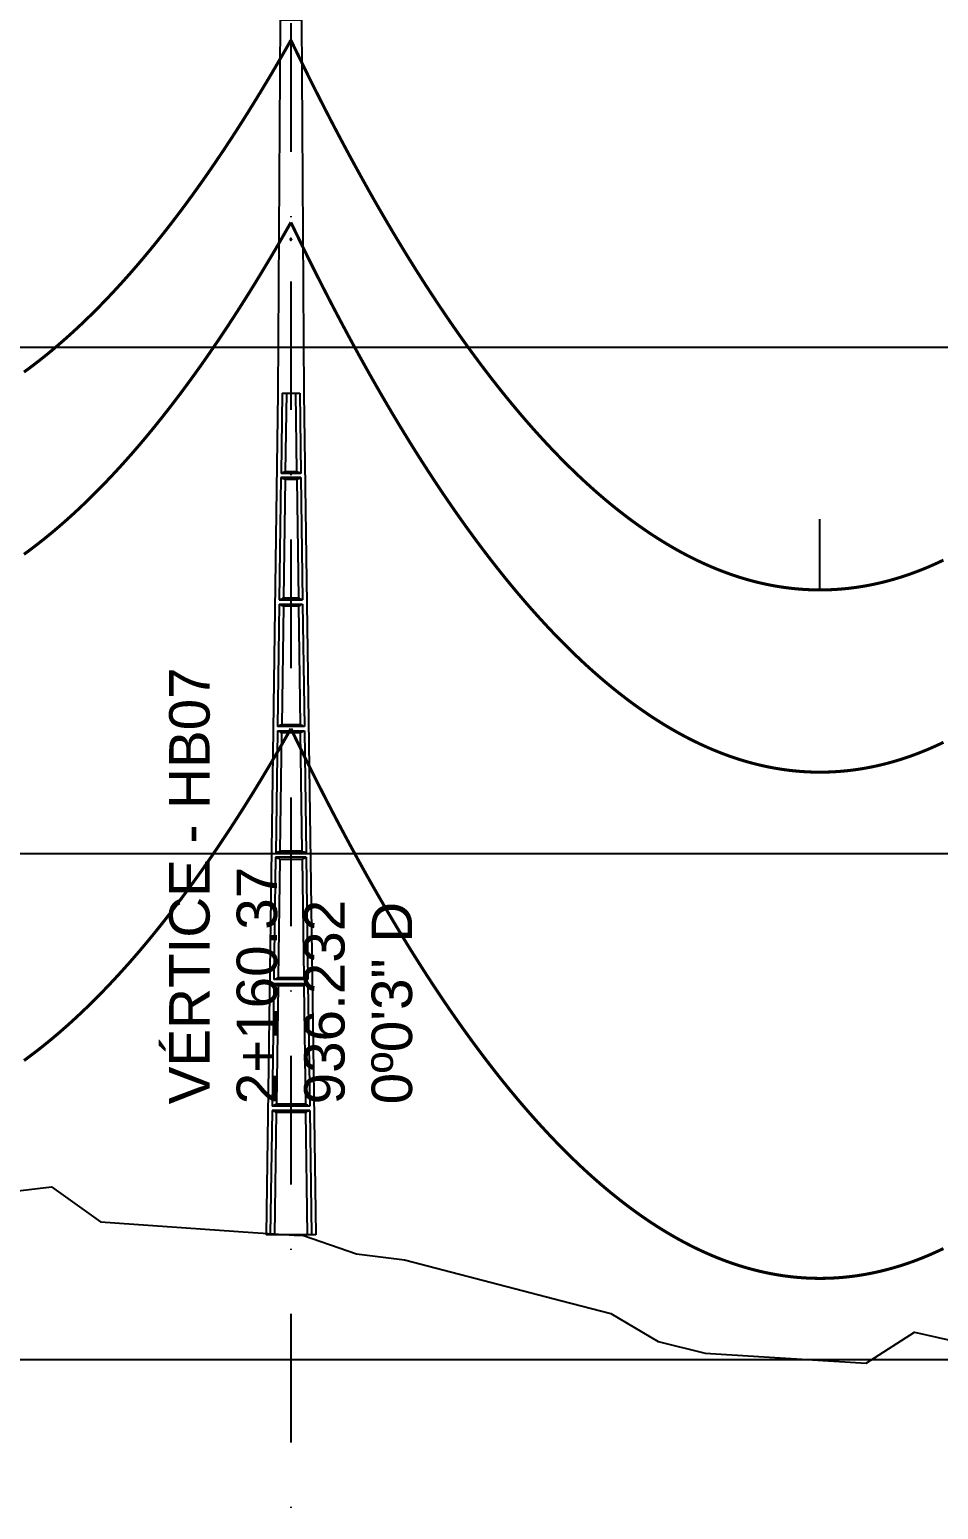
# Model space of a CAD drawing. Header units: metres. Extents: x -121 to 9872, y 3505 to 10721.
# Drawn here: x 2153.4 to 2243.2, y 6812.2 to 6958.3 of the extents above; entities that cross this region are included whole.
import ezdxf

# ---------------------------------------------------------------- set-up
doc = ezdxf.new("R2010")
doc.units = ezdxf.units.M
doc.header["$PDMODE"] = 2
doc.linetypes.add('DASHDOT', pattern=[25.4, 12.7, -6.35, 0, -6.35])
doc.linetypes.add('DASHED', pattern=[0.75, 0.5, -0.25])
for name, color, linetype in [('C-ROAD-PROF', 2, 'DASHED'), ('CON-EOL- CA ORCHID', 240, 'Continuous'), ('CON-EOL- FO', 101, 'Continuous'), ('CON-EOL- PROJEÇÃO', 22, 'Continuous'), ('cotas', 7, 'Continuous'), ('GRID', 253, 'Continuous'), ('Perfil - Texto Geral', 7, 'Continuous'), ('POSTE DT', 7, 'Continuous')]:
    doc.layers.add(name, color=color, linetype=linetype)
doc.styles.add('Arial', font='arial.ttf')
doc.styles.get("Standard").update_dxf_attribs({"font": 'arial.ttf'})
doc.dimstyles.new('ISO-25', dxfattribs={"dimtxt": 2.5, "dimasz": 2.5, "dimexe": 1.25, "dimexo": 0.625, "dimtad": 1, "dimzin": 1, "dimtxsty": 'Standard', "dimcen": 2.5, "dimaunit": 1, "dimadec": 3, "dimazin": 3, "dimtfac": 1, "dimtmove": 0, "dimatfit": 3, "dimfxlon": 1, "dimarcsym": 0})

# ---------------------------------------------------------------- blocks, each defined once
blk = doc.blocks.new('*U1')
at = {"layer": 'POSTE DT', "extrusion": (0, 1, 0)}
for p, q in [((-3.31, 378.23), (-4.05, 262)), ((-3.31, 378.23), (3.31, 378.23)), ((3.31, 378.23), (4.06, 262)), ((-4.05, 262), (-7.72, 0)), ((-4.05, 262), (-4.05, 262)), ((-2.73, 262), (-3.08, 237.05)), ((-2.73, 262), (2.75, 262)), ((-1.42, 262), (-1.77, 237.57)), ((1.43, 262), (1.77, 237.57)), ((2.75, 262), (3.1, 237.05)), ((4.06, 262), (7.72, 0)), ((-3.1, 235.74), (-3.63, 197.65)), ((3.11, 235.73), (-3.1, 235.74)), ((3.1, 237.05), (-3.08, 237.05)), ((-1.8, 235.21), (-2.32, 198.19)), ((1.8, 235.21), (2.32, 198.19)), ((3.11, 235.73), (3.65, 197.65)), ((-3.65, 196.34), (-4.19, 158.25)), ((-2.35, 195.8), (-2.87, 158.8)), ((2.35, 195.8), (2.87, 158.8)), ((3.66, 196.34), (4.2, 158.25)), ((-4.21, 156.94), (-4.74, 118.85)), ((4.21, 156.94), (4.75, 118.85)), ((-2.9, 156.39), (-3.42, 119.41)), ((2.91, 156.39), (3.42, 119.41)), ((-4.76, 117.54), (-5.29, 79.45)), ((4.77, 117.54), (-4.76, 117.54)), ((4.75, 118.85), (-4.74, 118.85)), ((-3.46, 116.98), (-3.97, 80.02)), ((3.46, 116.98), (3.98, 80.02)), ((4.77, 117.54), (5.3, 79.45)), ((5.3, 79.45), (-5.29, 79.45)), ((-5.31, 78.14), (-5.85, 40.06)), ((5.32, 78.14), (-5.31, 78.14)), ((-4.01, 77.57), (-4.53, 40.63)), ((4.01, 77.57), (4.53, 40.63)), ((5.32, 78.14), (5.85, 40.06)), ((-5.86, 38.74), (-6.41, 0)), ((5.87, 38.74), (-5.86, 38.74)), ((5.85, 40.06), (-5.85, 40.06)), ((-4.56, 38.17), (-5.1, 0)), ((4.56, 38.17), (5.1, 0)), ((5.87, 38.74), (6.41, 0)), ((-6.41, 0), (-7.72, 0)), ((-5.1, 0), (-6.41, 0)), ((5.1, 0), (-5.1, 0)), ((6.41, 0), (5.1, 0)), ((7.72, 0), (6.41, 0))]:
    blk.add_line(p, q, dxfattribs=at)
at = {"layer": 'POSTE DT', "ltscale": 3}
for points in [[(-3.65, 196.34), (3.66, 196.34)], [(-3.63, 197.65), (3.65, 197.65)], [(-4.21, 156.94), (4.21, 156.94)], [(4.2, 158.25), (-4.19, 158.25)]]:
    blk.add_lwpolyline(points, dxfattribs=at)
at = {"layer": 'POSTE DT'}
for points, knots in [([(0.25, 309.94), (0.25, 309.93), (0.25, 309.93), (0.25, 309.92), (0.25, 309.91), (0.25, 309.9), (0.25, 309.89), (0.24, 309.85), (0.22, 309.82), (0.19, 309.77), (0.16, 309.74), (0.11, 309.71), (0.08, 309.7), (0.01, 309.68), (-0.02, 309.68), (-0.08, 309.7), (-0.11, 309.71), (-0.16, 309.74), (-0.18, 309.76), (-0.21, 309.8), (-0.22, 309.82), (-0.24, 309.85), (-0.24, 309.87), (-0.25, 309.89), (-0.25, 309.9), (-0.25, 309.92), (-0.25, 309.92), (-0.25, 309.93), (-0.25, 309.94), (-0.25, 309.95), (-0.25, 309.95), (-0.25, 309.96), (-0.25, 309.97), (-0.24, 310), (-0.23, 310.02), (-0.21, 310.07), (-0.2, 310.09), (-0.15, 310.14), (-0.13, 310.15), (-0.07, 310.18), (-0.03, 310.19), (0.03, 310.19), (0.06, 310.18), (0.12, 310.16), (0.14, 310.14), (0.18, 310.11), (0.2, 310.09), (0.21, 310.06), (0.22, 310.05), (0.23, 310.04), (0.24, 310.01), (0.24, 309.99), (0.25, 309.97), (0.25, 309.96), (0.25, 309.95), (0.25, 309.94), (0.25, 309.94), (0.25, 309.94), (0.25, 309.94)], [-54.728303, -54.728303, -54.728303, -54.728303, -54.309038, -54.309038, -53.647169, -53.647169, -52.532885, -52.532885, -48.86224, -48.86224, -45.282765, -45.282765, -41.52867, -41.52867, -37.867486, -37.867486, -34.454589, -34.454589, -31.301423, -31.301423, -28.48103, -28.48103, -26.961755, -26.961755, -25.7544, -25.7544, -25.136228, -25.136228, -24.64409, -24.64409, -24.094201, -24.094201, -23.191199, -23.191199, -20.494482, -20.494482, -17.342863, -17.342863, -13.645538, -13.645538, -9.835989, -9.835989, -6.296781, -6.296781, -3.005029, -3.005029, 0, 0, 0, 1.527594, 1.527594, 3.697216, 3.697216, 4.489727, 4.489727, 5.01438, 5.01438, 5.095313, 5.095313, 5.095313, 5.095313]), ([(-3.1, 235.74), (-2.88, 235.65), (-2.67, 235.56), (-2.23, 235.39), (-2.02, 235.3), (-1.8, 235.21)], [0.055576, 0.055576, 0.055576, 0.055576, 56.767409, 56.767409, 113.50757, 113.50757, 113.50757, 113.50757]), ([(-1.77, 237.57), (-1.99, 237.49), (-2.21, 237.4), (-2.64, 237.22), (-2.86, 237.14), (-3.08, 237.05)], [0, 0, 0, 0, 56.660495, 56.660495, 113.412826, 113.412826, 113.412826, 113.412826]), ([(-1.8, 235.21), (-1.2, 235.21), (-0.6, 235.21), (0.6, 235.21), (1.2, 235.21), (1.8, 235.21)], [0, 0, 0, 0, 68.567797, 68.567797, 137.136247, 137.136247, 137.136247, 137.136247]), ([(1.77, 237.57), (1.18, 237.57), (0.59, 237.57), (-0.59, 237.57), (-1.18, 237.57), (-1.77, 237.57)], [0, 0, 0, 0, 67.306894, 67.306894, 134.614447, 134.614447, 134.614447, 134.614447]), ([(3.1, 237.05), (2.87, 237.14), (2.65, 237.23), (2.21, 237.4), (1.99, 237.49), (1.77, 237.57)], [0, 0, 0, 0, 56.738948, 56.738948, 113.38731, 113.38731, 113.38731, 113.38731]), ([(1.8, 235.21), (2.02, 235.3), (2.24, 235.38), (2.68, 235.56), (2.89, 235.65), (3.11, 235.73)], [0, 0, 0, 0, 56.845349, 56.845349, 113.599799, 113.599799, 113.599799, 113.599799]), ([(-2.32, 198.19), (-2.54, 198.1), (-2.76, 198.01), (-3.2, 197.83), (-3.41, 197.74), (-3.63, 197.65)], [0, 0, 0, 0, 63.412073, 63.412073, 126.777421, 126.777421, 126.777421, 126.777421]), ([(2.32, 198.19), (1.55, 198.19), (0.77, 198.19), (-0.77, 198.19), (-1.55, 198.19), (-2.32, 198.19)], [0, 0, 0, 0, 88.31008, 88.31008, 176.620652, 176.620652, 176.620652, 176.620652]), ([(3.65, 197.65), (3.43, 197.74), (3.2, 197.83), (2.76, 198.01), (2.54, 198.1), (2.32, 198.19)], [0, 0, 0, 0, 63.488119, 63.488119, 126.880939, 126.880939, 126.880939, 126.880939]), ([(-3.65, 196.34), (-3.43, 196.25), (-3.22, 196.16), (-2.78, 195.98), (-2.57, 195.89), (-2.35, 195.8)], [0.054307, 0.054307, 0.054307, 0.054307, 63.527131, 63.527131, 127.063246, 127.063246, 127.063246, 127.063246]), ([(-2.35, 195.8), (-1.57, 195.8), (-0.78, 195.8), (0.79, 195.8), (1.57, 195.8), (2.35, 195.8)], [0, 0, 0, 0, 89.585713, 89.585713, 179.17191, 179.17191, 179.17191, 179.17191]), ([(2.35, 195.8), (2.57, 195.89), (2.79, 195.98), (3.23, 196.16), (3.45, 196.25), (3.66, 196.34)], [0, 0, 0, 0, 63.60246, 63.60246, 127.109696, 127.109696, 127.109696, 127.109696]), ([(-4.21, 156.94), (-3.99, 156.85), (-3.77, 156.75), (-3.34, 156.57), (-3.12, 156.48), (-2.9, 156.39)], [0.053423, 0.053423, 0.053423, 0.053423, 70.429742, 70.429742, 140.90167, 140.90167, 140.90167, 140.90167]), ([(-2.87, 158.8), (-3.09, 158.71), (-3.31, 158.62), (-3.75, 158.43), (-3.97, 158.34), (-4.19, 158.25)], [0, 0, 0, 0, 70.301707, 70.301707, 140.590947, 140.590947, 140.590947, 140.590947]), ([(2.87, 158.8), (1.92, 158.8), (0.96, 158.8), (-0.96, 158.8), (-1.91, 158.8), (-2.87, 158.8)], [0, 0, 0, 0, 109.314454, 109.314454, 218.629264, 218.629264, 218.629264, 218.629264]), ([(4.2, 158.25), (3.98, 158.34), (3.76, 158.44), (3.31, 158.62), (3.09, 158.71), (2.87, 158.8)], [0, 0, 0, 0, 70.379198, 70.379198, 140.659718, 140.659718, 140.659718, 140.659718]), ([(2.91, 156.39), (3.12, 156.48), (3.34, 156.57), (3.78, 156.75), (4, 156.85), (4.21, 156.94)], [0, 0, 0, 0, 70.506649, 70.506649, 140.914701, 140.914701, 140.914701, 140.914701]), ([(-2.9, 156.39), (-1.94, 156.39), (-0.97, 156.39), (0.97, 156.39), (1.94, 156.39), (2.91, 156.39)], [0, 0, 0, 0, 110.60219, 110.60219, 221.20473, 221.20473, 221.20473, 221.20473]), ([(-4.76, 117.54), (-4.54, 117.45), (-4.32, 117.35), (-3.89, 117.17), (-3.67, 117.07), (-3.46, 116.98)], [0.052784, 0.052784, 0.052784, 0.052784, 77.438432, 77.438432, 154.950301, 154.950301, 154.950301, 154.950301]), ([(-3.42, 119.41), (-3.64, 119.32), (-3.86, 119.23), (-4.3, 119.04), (-4.52, 118.95), (-4.74, 118.85)], [0, 0, 0, 0, 77.299547, 77.299547, 154.618634, 154.618634, 154.618634, 154.618634]), ([(-3.46, 116.98), (-2.3, 116.98), (-1.15, 116.98), (1.15, 116.98), (2.31, 116.98), (3.46, 116.98)], [0, 0, 0, 0, 131.617604, 131.617604, 263.235447, 263.235447, 263.235447, 263.235447]), ([(3.42, 119.41), (2.28, 119.41), (1.14, 119.41), (-1.14, 119.41), (-2.28, 119.41), (-3.42, 119.41)], [0, 0, 0, 0, 130.319901, 130.319901, 260.640046, 260.640046, 260.640046, 260.640046]), ([(4.75, 118.85), (4.53, 118.95), (4.31, 119.04), (3.87, 119.23), (3.64, 119.32), (3.42, 119.41)], [0, 0, 0, 0, 77.381597, 77.381597, 154.66183, 154.66183, 154.66183, 154.66183]), ([(3.46, 116.98), (3.68, 117.07), (3.89, 117.17), (4.33, 117.35), (4.55, 117.45), (4.77, 117.54)], [0, 0, 0, 0, 77.520013, 77.520013, 154.938747, 154.938747, 154.938747, 154.938747]), ([(-3.97, 80.02), (-4.19, 79.93), (-4.41, 79.83), (-4.85, 79.64), (-5.07, 79.55), (-5.29, 79.45)], [0, 0, 0, 0, 84.379671, 84.379671, 168.809376, 168.809376, 168.809376, 168.809376]), ([(3.98, 80.02), (2.65, 80.02), (1.33, 80.02), (-1.32, 80.02), (-2.65, 80.02), (-3.97, 80.02)], [0, 0, 0, 0, 151.326157, 151.326157, 302.652465, 302.652465, 302.652465, 302.652465]), ([(5.3, 79.45), (5.08, 79.55), (4.86, 79.64), (4.42, 79.83), (4.2, 79.93), (3.98, 80.02)], [0, 0, 0, 0, 84.46863, 84.46863, 168.833721, 168.833721, 168.833721, 168.833721]), ([(-5.31, 78.14), (-5.09, 78.05), (-4.88, 77.95), (-4.44, 77.76), (-4.23, 77.67), (-4.01, 77.57)], [0.052308, 0.052308, 0.052308, 0.052308, 84.527725, 84.527725, 169.158824, 169.158824, 169.158824, 169.158824]), ([(-4.01, 77.57), (-2.67, 77.57), (-1.34, 77.57), (1.34, 77.57), (2.67, 77.57), (4.01, 77.57)], [0, 0, 0, 0, 152.632212, 152.632212, 305.264569, 305.264569, 305.264569, 305.264569]), ([(4.01, 77.57), (4.23, 77.67), (4.45, 77.76), (4.88, 77.95), (5.1, 78.05), (5.32, 78.14)], [0, 0, 0, 0, 84.616316, 84.616316, 169.129178, 169.129178, 169.129178, 169.129178]), ([(-5.86, 38.74), (-5.65, 38.65), (-5.43, 38.55), (-5, 38.36), (-4.78, 38.26), (-4.56, 38.17)], [0.026524, 0.026524, 0.026524, 0.026524, 91.679563, 91.679563, 183.466041, 183.466041, 183.466041, 183.466041]), ([(-4.53, 40.63), (-4.75, 40.53), (-4.97, 40.44), (-5.41, 40.25), (-5.63, 40.15), (-5.85, 40.06)], [0, 0, 0, 0, 91.523648, 91.523648, 183.126775, 183.126775, 183.126775, 183.126775]), ([(-4.56, 38.17), (-3.04, 38.17), (-1.52, 38.17), (1.52, 38.17), (3.04, 38.17), (4.56, 38.17)], [0, 0, 0, 0, 173.646192, 173.646192, 347.292451, 347.292451, 347.292451, 347.292451]), ([(4.53, 40.63), (3.02, 40.63), (1.51, 40.63), (-1.51, 40.63), (-3.02, 40.63), (-4.53, 40.63)], [0, 0, 0, 0, 172.33304, 172.33304, 344.666151, 344.666151, 344.666151, 344.666151]), ([(5.85, 40.06), (5.63, 40.15), (5.41, 40.25), (4.97, 40.44), (4.75, 40.53), (4.53, 40.63)], [0, 0, 0, 0, 91.621326, 91.621326, 183.137324, 183.137324, 183.137324, 183.137324]), ([(4.56, 38.17), (4.78, 38.26), (5, 38.36), (5.43, 38.55), (5.65, 38.65), (5.87, 38.74)], [0, 0, 0, 0, 91.776928, 91.776928, 183.448614, 183.448614, 183.448614, 183.448614])]:
    blk.add_open_spline(points, degree=3, knots=knots, dxfattribs=at)
blk = doc.blocks.new('*D346')
at = {"layer": 'cotas', "color": 0, "lineweight": -2, "transparency": 16777216}
for p, q in [((2179.17, 6985.01), (2179.17, 6987.26)), ((2269.17, 6985.01), (2269.17, 6987.26)), ((2181.67, 6986.01), (2266.67, 6986.01))]:
    blk.add_line(p, q, dxfattribs=at)
at = {"layer": 'cotas', "color": 0, "transparency": 16777216}
for points in [[(2181.67, 6986.43), (2181.67, 6985.59), (2179.17, 6986.01)], [(2266.67, 6986.43), (2266.67, 6985.59), (2269.17, 6986.01)]]:
    blk.add_solid(points, dxfattribs=at)
at = {"layer": 'Defpoints', "color": 0, "transparency": 16777216}
for p in [(2269.17, 6986.01), (2179.17, 6959.29), (2269.17, 6933.21)]:
    blk.add_point(p, dxfattribs=at)
at = {"layer": 'cotas', "color": 0, "transparency": 16777216, "insert": (2224.17, 6987.91), "char_height": 2.5, "attachment_point": 5}
blk.add_mtext('90.00', dxfattribs=at)

msp = doc.modelspace()

# ---------------------------------------------------------------- linework, layer by layer
at = {"layer": 'C-ROAD-PROF', "color": 0, "linetype": 'Continuous', "lineweight": -3}
msp.add_lwpolyline([(2150.529, 6843.455), (2155.519, 6844.041), (2160.359, 6840.591), (2175.422, 6839.514), (2179.507, 6839.272), (2180.416, 6839.215), (2185.668, 6837.411), (2190.397, 6836.817), (2205.951, 6832.763), (2210.785, 6831.518), (2215.46, 6828.743), (2220.111, 6827.607), (2236.006, 6826.63), (2240.776, 6829.668), (2245.48, 6828.631), (2250.197, 6826.814), (2254.916, 6825.828), (2270.847, 6821.79), (2275.455, 6820.865), (2279.902, 6819.694), (2296.685, 6814.577), (2301.147, 6813.22), (2305.524, 6811.918)], dxfattribs=at)
at = {"layer": 'CON-EOL- CA ORCHID'}
msp.add_line((2231.45, 6902.992), (2231.45, 6909.992), dxfattribs=at)
at = {"layer": 'CON-EOL- CA ORCHID', "const_width": 0.3}
for points in [[(2152.796, 6924.508), (2153.267, 6924.853), (2153.738, 6925.207), (2154.209, 6925.569), (2154.68, 6925.941), (2155.151, 6926.321), (2155.622, 6926.709), (2156.093, 6927.107), (2156.564, 6927.513), (2157.035, 6927.927), (2157.506, 6928.351), (2157.977, 6928.783), (2158.448, 6929.224), (2158.919, 6929.674), (2159.39, 6930.132), (2159.861, 6930.599), (2160.332, 6931.075), (2160.803, 6931.56), (2161.274, 6932.053), (2161.745, 6932.555), (2162.216, 6933.066), (2162.687, 6933.586), (2163.158, 6934.114), (2163.629, 6934.651), (2164.1, 6935.197), (2164.571, 6935.751), (2165.042, 6936.315), (2165.513, 6936.887), (2165.984, 6937.468), (2166.455, 6938.057), (2166.926, 6938.656), (2167.397, 6939.263), (2167.868, 6939.878), (2168.339, 6940.503), (2168.81, 6941.136), (2169.281, 6941.779), (2169.752, 6942.429), (2170.223, 6943.089), (2170.694, 6943.758), (2171.165, 6944.435), (2171.636, 6945.121), (2172.107, 6945.816), (2172.578, 6946.519), (2173.049, 6947.232), (2173.52, 6947.953), (2173.991, 6948.683), (2174.462, 6949.421), (2174.933, 6950.169), (2175.403, 6950.925), (2175.874, 6951.691), (2176.345, 6952.464), (2176.816, 6953.247), (2177.287, 6954.039), (2177.758, 6954.839), (2178.229, 6955.648), (2178.7, 6956.466), (2179.171, 6957.293)], [(2179.171, 6957.293), (2179.619, 6956.364), (2180.067, 6955.442), (2180.515, 6954.529), (2180.962, 6953.624), (2181.41, 6952.727), (2181.858, 6951.838), (2182.306, 6950.957), (2182.753, 6950.085), (2183.201, 6949.22), (2183.649, 6948.363), (2184.097, 6947.515), (2184.544, 6946.674), (2184.992, 6945.842), (2185.44, 6945.018), (2185.888, 6944.202), (2186.336, 6943.393), (2186.783, 6942.593), (2187.231, 6941.801), (2187.679, 6941.017), (2188.127, 6940.242), (2188.574, 6939.474), (2189.022, 6938.714), (2189.47, 6937.962), (2189.918, 6937.219), (2190.365, 6936.483), (2190.813, 6935.755), (2191.261, 6935.036), (2191.709, 6934.324), (2192.156, 6933.621), (2192.604, 6932.925), (2193.052, 6932.238), (2193.5, 6931.559), (2193.947, 6930.887), (2194.395, 6930.224), (2194.843, 6929.569), (2195.291, 6928.921), (2195.738, 6928.282), (2196.186, 6927.651), (2196.634, 6927.028), (2197.082, 6926.412), (2197.53, 6925.805), (2197.977, 6925.206), (2198.425, 6924.615), (2198.873, 6924.032), (2199.321, 6923.457), (2199.768, 6922.889), (2200.216, 6922.33), (2200.664, 6921.779), (2201.112, 6921.236), (2201.559, 6920.701), (2202.007, 6920.174), (2202.455, 6919.654), (2202.903, 6919.143), (2203.35, 6918.64), (2203.798, 6918.145), (2204.246, 6917.657), (2204.694, 6917.178), (2205.141, 6916.707), (2205.589, 6916.244), (2206.037, 6915.788), (2206.485, 6915.341), (2206.933, 6914.902), (2207.38, 6914.47), (2207.828, 6914.047), (2208.276, 6913.632), (2208.724, 6913.224), (2209.171, 6912.825), (2209.619, 6912.433), (2210.067, 6912.05), (2210.515, 6911.674), (2210.962, 6911.306), (2211.41, 6910.947), (2211.858, 6910.595), (2212.306, 6910.251), (2212.753, 6909.916), (2213.201, 6909.588), (2213.649, 6909.268), (2214.097, 6908.956), (2214.544, 6908.652), (2214.992, 6908.356), (2215.44, 6908.068), (2215.888, 6907.788), (2216.336, 6907.516), (2216.783, 6907.252), (2217.231, 6906.996), (2217.679, 6906.747), (2218.127, 6906.507), (2218.574, 6906.275), (2219.022, 6906.05), (2219.47, 6905.834), (2219.918, 6905.625), (2220.365, 6905.425), (2220.813, 6905.232), (2221.261, 6905.047), (2221.709, 6904.871), (2222.156, 6904.702), (2222.604, 6904.541), (2223.052, 6904.388), (2223.5, 6904.243), (2223.947, 6904.106), (2224.395, 6903.977), (2224.843, 6903.856), (2225.291, 6903.743), (2225.738, 6903.638), (2226.186, 6903.54), (2226.634, 6903.451), (2227.082, 6903.37), (2227.53, 6903.296), (2227.977, 6903.231), (2228.425, 6903.173), (2228.873, 6903.123), (2229.321, 6903.082), (2229.768, 6903.048), (2230.216, 6903.022), (2230.664, 6903.004), (2231.112, 6902.994), (2231.559, 6902.992), (2232.007, 6902.998), (2232.455, 6903.012), (2232.903, 6903.033), (2233.35, 6903.063), (2233.798, 6903.101), (2234.246, 6903.146), (2234.694, 6903.2), (2235.141, 6903.261), (2235.589, 6903.331), (2236.037, 6903.408), (2236.485, 6903.494), (2236.933, 6903.587), (2237.38, 6903.688), (2237.828, 6903.797), (2238.276, 6903.914), (2238.724, 6904.039), (2239.171, 6904.172), (2239.619, 6904.313), (2240.067, 6904.462), (2240.515, 6904.618), (2240.962, 6904.783), (2241.41, 6904.956), (2241.858, 6905.136), (2242.306, 6905.325), (2242.753, 6905.521), (2243.201, 6905.726), (2243.649, 6905.938)]]:
    msp.add_lwpolyline(points, dxfattribs=at)
at = {"layer": 'CON-EOL- FO', "lineweight": 30, "const_width": 0.3}
for points in [[(2152.796, 6906.508), (2153.267, 6906.853), (2153.738, 6907.207), (2154.209, 6907.57), (2154.68, 6907.941), (2155.151, 6908.321), (2155.622, 6908.709), (2156.093, 6909.107), (2156.564, 6909.513), (2157.035, 6909.928), (2157.506, 6910.351), (2157.977, 6910.783), (2158.448, 6911.224), (2158.919, 6911.674), (2159.39, 6912.132), (2159.861, 6912.6), (2160.332, 6913.075), (2160.803, 6913.56), (2161.274, 6914.053), (2161.745, 6914.556), (2162.216, 6915.066), (2162.687, 6915.586), (2163.158, 6916.114), (2163.629, 6916.651), (2164.1, 6917.197), (2164.571, 6917.752), (2165.042, 6918.315), (2165.513, 6918.887), (2165.984, 6919.468), (2166.455, 6920.057), (2166.926, 6920.656), (2167.397, 6921.263), (2167.868, 6921.879), (2168.339, 6922.503), (2168.81, 6923.137), (2169.281, 6923.779), (2169.752, 6924.43), (2170.223, 6925.089), (2170.694, 6925.758), (2171.165, 6926.435), (2171.636, 6927.121), (2172.107, 6927.816), (2172.578, 6928.519), (2173.049, 6929.232), (2173.52, 6929.953), (2173.991, 6930.683), (2174.462, 6931.422), (2174.933, 6932.169), (2175.403, 6932.926), (2175.874, 6933.691), (2176.345, 6934.465), (2176.816, 6935.247), (2177.287, 6936.039), (2177.758, 6936.839), (2178.229, 6937.649), (2178.7, 6938.467), (2179.171, 6939.293)], [(2152.796, 6906.508), (2153.267, 6906.853), (2153.738, 6907.207), (2154.209, 6907.57), (2154.68, 6907.941), (2155.151, 6908.321), (2155.622, 6908.709), (2156.093, 6909.107), (2156.564, 6909.513), (2157.035, 6909.928), (2157.506, 6910.351), (2157.977, 6910.783), (2158.448, 6911.224), (2158.919, 6911.674), (2159.39, 6912.132), (2159.861, 6912.6), (2160.332, 6913.075), (2160.803, 6913.56), (2161.274, 6914.053), (2161.745, 6914.556), (2162.216, 6915.066), (2162.687, 6915.586), (2163.158, 6916.114), (2163.629, 6916.651), (2164.1, 6917.197), (2164.571, 6917.752), (2165.042, 6918.315), (2165.513, 6918.887), (2165.984, 6919.468), (2166.455, 6920.057), (2166.926, 6920.656), (2167.397, 6921.263), (2167.868, 6921.879), (2168.339, 6922.503), (2168.81, 6923.137), (2169.281, 6923.779), (2169.752, 6924.43), (2170.223, 6925.089), (2170.694, 6925.758), (2171.165, 6926.435), (2171.636, 6927.121), (2172.107, 6927.816), (2172.578, 6928.519), (2173.049, 6929.232), (2173.52, 6929.953), (2173.991, 6930.683), (2174.462, 6931.422), (2174.933, 6932.169), (2175.403, 6932.926), (2175.874, 6933.691), (2176.345, 6934.465), (2176.816, 6935.247), (2177.287, 6936.039), (2177.758, 6936.839), (2178.229, 6937.649), (2178.7, 6938.467), (2179.171, 6939.293)], [(2179.171, 6939.293), (2179.619, 6938.364), (2180.067, 6937.443), (2180.515, 6936.529), (2180.962, 6935.624), (2181.41, 6934.727), (2181.858, 6933.838), (2182.306, 6932.957), (2182.753, 6932.085), (2183.201, 6931.22), (2183.649, 6930.364), (2184.097, 6929.515), (2184.544, 6928.675), (2184.992, 6927.842), (2185.44, 6927.018), (2185.888, 6926.202), (2186.336, 6925.394), (2186.783, 6924.594), (2187.231, 6923.802), (2187.679, 6923.018), (2188.127, 6922.242), (2188.574, 6921.474), (2189.022, 6920.714), (2189.47, 6919.962), (2189.918, 6919.219), (2190.365, 6918.483), (2190.813, 6917.756), (2191.261, 6917.036), (2191.709, 6916.324), (2192.156, 6915.621), (2192.604, 6914.926), (2193.052, 6914.238), (2193.5, 6913.559), (2193.947, 6912.887), (2194.395, 6912.224), (2194.843, 6911.569), (2195.291, 6910.922), (2195.738, 6910.282), (2196.186, 6909.651), (2196.634, 6909.028), (2197.082, 6908.413), (2197.53, 6907.805), (2197.977, 6907.206), (2198.425, 6906.615), (2198.873, 6906.032), (2199.321, 6905.457), (2199.768, 6904.89), (2200.216, 6904.33), (2200.664, 6903.779), (2201.112, 6903.236), (2201.559, 6902.701), (2202.007, 6902.174), (2202.455, 6901.655), (2202.903, 6901.143), (2203.35, 6900.64), (2203.798, 6900.145), (2204.246, 6899.658), (2204.694, 6899.178), (2205.141, 6898.707), (2205.589, 6898.244), (2206.037, 6897.789), (2206.485, 6897.341), (2206.933, 6896.902), (2207.38, 6896.471), (2207.828, 6896.047), (2208.276, 6895.632), (2208.724, 6895.224), (2209.171, 6894.825), (2209.619, 6894.433), (2210.067, 6894.05), (2210.515, 6893.674), (2210.962, 6893.307), (2211.41, 6892.947), (2211.858, 6892.595), (2212.306, 6892.252), (2212.753, 6891.916), (2213.201, 6891.588), (2213.649, 6891.268), (2214.097, 6890.956), (2214.544, 6890.652), (2214.992, 6890.356), (2215.44, 6890.068), (2215.888, 6889.788), (2216.336, 6889.516), (2216.783, 6889.252), (2217.231, 6888.996), (2217.679, 6888.748), (2218.127, 6888.507), (2218.574, 6888.275), (2219.022, 6888.051), (2219.47, 6887.834), (2219.918, 6887.626), (2220.365, 6887.425), (2220.813, 6887.232), (2221.261, 6887.048), (2221.709, 6886.871), (2222.156, 6886.702), (2222.604, 6886.541), (2223.052, 6886.388), (2223.5, 6886.244), (2223.947, 6886.106), (2224.395, 6885.977), (2224.843, 6885.856), (2225.291, 6885.743), (2225.738, 6885.638), (2226.186, 6885.541), (2226.634, 6885.451), (2227.082, 6885.37), (2227.53, 6885.296), (2227.977, 6885.231), (2228.425, 6885.173), (2228.873, 6885.123), (2229.321, 6885.082), (2229.768, 6885.048), (2230.216, 6885.022), (2230.664, 6885.004), (2231.112, 6884.994), (2231.559, 6884.992), (2232.007, 6884.998), (2232.455, 6885.012), (2232.903, 6885.034), (2233.35, 6885.063), (2233.798, 6885.101), (2234.246, 6885.147), (2234.694, 6885.2), (2235.141, 6885.262), (2235.589, 6885.331), (2236.037, 6885.408), (2236.485, 6885.494), (2236.933, 6885.587), (2237.38, 6885.688), (2237.828, 6885.797), (2238.276, 6885.914), (2238.724, 6886.039), (2239.171, 6886.172), (2239.619, 6886.313), (2240.067, 6886.462), (2240.515, 6886.619), (2240.962, 6886.783), (2241.41, 6886.956), (2241.858, 6887.137), (2242.306, 6887.325), (2242.753, 6887.522), (2243.201, 6887.726), (2243.649, 6887.938)], [(2179.171, 6939.293), (2179.619, 6938.364), (2180.067, 6937.443), (2180.515, 6936.529), (2180.962, 6935.624), (2181.41, 6934.727), (2181.858, 6933.838), (2182.306, 6932.957), (2182.753, 6932.085), (2183.201, 6931.22), (2183.649, 6930.363), (2184.097, 6929.515), (2184.544, 6928.675), (2184.992, 6927.842), (2185.44, 6927.018), (2185.888, 6926.202), (2186.336, 6925.394), (2186.783, 6924.594), (2187.231, 6923.802), (2187.679, 6923.018), (2188.127, 6922.242), (2188.574, 6921.474), (2189.022, 6920.714), (2189.47, 6919.962), (2189.918, 6919.219), (2190.365, 6918.483), (2190.813, 6917.755), (2191.261, 6917.036), (2191.709, 6916.324), (2192.156, 6915.621), (2192.604, 6914.926), (2193.052, 6914.238), (2193.5, 6913.559), (2193.947, 6912.887), (2194.395, 6912.224), (2194.843, 6911.569), (2195.291, 6910.922), (2195.738, 6910.282), (2196.186, 6909.651), (2196.634, 6909.028), (2197.082, 6908.413), (2197.53, 6907.805), (2197.977, 6907.206), (2198.425, 6906.615), (2198.873, 6906.032), (2199.321, 6905.457), (2199.768, 6904.89), (2200.216, 6904.33), (2200.664, 6903.779), (2201.112, 6903.236), (2201.559, 6902.701), (2202.007, 6902.174), (2202.455, 6901.655), (2202.903, 6901.143), (2203.35, 6900.64), (2203.798, 6900.145), (2204.246, 6899.658), (2204.694, 6899.178), (2205.141, 6898.707), (2205.589, 6898.244), (2206.037, 6897.789), (2206.485, 6897.341), (2206.933, 6896.902), (2207.38, 6896.471), (2207.828, 6896.047), (2208.276, 6895.632), (2208.724, 6895.224), (2209.171, 6894.825), (2209.619, 6894.433), (2210.067, 6894.05), (2210.515, 6893.674), (2210.962, 6893.307), (2211.41, 6892.947), (2211.858, 6892.595), (2212.306, 6892.252), (2212.753, 6891.916), (2213.201, 6891.588), (2213.649, 6891.268), (2214.097, 6890.956), (2214.544, 6890.652), (2214.992, 6890.356), (2215.44, 6890.068), (2215.888, 6889.788), (2216.336, 6889.516), (2216.783, 6889.252), (2217.231, 6888.996), (2217.679, 6888.748), (2218.127, 6888.507), (2218.574, 6888.275), (2219.022, 6888.05), (2219.47, 6887.834), (2219.918, 6887.626), (2220.365, 6887.425), (2220.813, 6887.232), (2221.261, 6887.048), (2221.709, 6886.871), (2222.156, 6886.702), (2222.604, 6886.541), (2223.052, 6886.388), (2223.5, 6886.243), (2223.947, 6886.106), (2224.395, 6885.977), (2224.843, 6885.856), (2225.291, 6885.743), (2225.738, 6885.638), (2226.186, 6885.541), (2226.634, 6885.451), (2227.082, 6885.37), (2227.53, 6885.296), (2227.977, 6885.231), (2228.425, 6885.173), (2228.873, 6885.123), (2229.321, 6885.082), (2229.768, 6885.048), (2230.216, 6885.022), (2230.664, 6885.004), (2231.112, 6884.994), (2231.559, 6884.992), (2232.007, 6884.998), (2232.455, 6885.012), (2232.903, 6885.034), (2233.35, 6885.063), (2233.798, 6885.101), (2234.246, 6885.147), (2234.694, 6885.2), (2235.141, 6885.262), (2235.589, 6885.331), (2236.037, 6885.408), (2236.485, 6885.494), (2236.933, 6885.587), (2237.38, 6885.688), (2237.828, 6885.797), (2238.276, 6885.914), (2238.724, 6886.039), (2239.171, 6886.172), (2239.619, 6886.313), (2240.067, 6886.462), (2240.515, 6886.619), (2240.962, 6886.783), (2241.41, 6886.956), (2241.858, 6887.137), (2242.306, 6887.325), (2242.753, 6887.522), (2243.201, 6887.726), (2243.649, 6887.938)]]:
    msp.add_lwpolyline(points, dxfattribs=at)
at = {"layer": 'CON-EOL- PROJEÇÃO', "lineweight": 30, "const_width": 0.3}
for points in [[(2152.796, 6856.508), (2153.267, 6856.853), (2153.738, 6857.207), (2154.209, 6857.569), (2154.68, 6857.941), (2155.151, 6858.321), (2155.622, 6858.709), (2156.093, 6859.107), (2156.564, 6859.513), (2157.035, 6859.927), (2157.506, 6860.351), (2157.977, 6860.783), (2158.448, 6861.224), (2158.919, 6861.674), (2159.39, 6862.132), (2159.861, 6862.599), (2160.332, 6863.075), (2160.803, 6863.56), (2161.274, 6864.053), (2161.745, 6864.555), (2162.216, 6865.066), (2162.687, 6865.586), (2163.158, 6866.114), (2163.629, 6866.651), (2164.1, 6867.197), (2164.571, 6867.751), (2165.042, 6868.315), (2165.513, 6868.887), (2165.984, 6869.468), (2166.455, 6870.057), (2166.926, 6870.656), (2167.397, 6871.263), (2167.868, 6871.878), (2168.339, 6872.503), (2168.81, 6873.136), (2169.281, 6873.779), (2169.752, 6874.429), (2170.223, 6875.089), (2170.694, 6875.758), (2171.165, 6876.435), (2171.636, 6877.121), (2172.107, 6877.816), (2172.578, 6878.519), (2173.049, 6879.232), (2173.52, 6879.953), (2173.991, 6880.683), (2174.462, 6881.421), (2174.933, 6882.169), (2175.403, 6882.925), (2175.874, 6883.691), (2176.345, 6884.464), (2176.816, 6885.247), (2177.287, 6886.039), (2177.758, 6886.839), (2178.229, 6887.648), (2178.7, 6888.466), (2179.171, 6889.293)], [(2179.171, 6889.293), (2179.619, 6888.364), (2180.067, 6887.442), (2180.515, 6886.529), (2180.962, 6885.624), (2181.41, 6884.727), (2181.858, 6883.838), (2182.306, 6882.957), (2182.753, 6882.085), (2183.201, 6881.22), (2183.649, 6880.363), (2184.097, 6879.515), (2184.544, 6878.674), (2184.992, 6877.842), (2185.44, 6877.018), (2185.888, 6876.202), (2186.336, 6875.393), (2186.783, 6874.593), (2187.231, 6873.801), (2187.679, 6873.017), (2188.127, 6872.242), (2188.574, 6871.474), (2189.022, 6870.714), (2189.47, 6869.962), (2189.918, 6869.219), (2190.365, 6868.483), (2190.813, 6867.755), (2191.261, 6867.036), (2191.709, 6866.324), (2192.156, 6865.621), (2192.604, 6864.925), (2193.052, 6864.238), (2193.5, 6863.559), (2193.947, 6862.887), (2194.395, 6862.224), (2194.843, 6861.569), (2195.291, 6860.921), (2195.738, 6860.282), (2196.186, 6859.651), (2196.634, 6859.028), (2197.082, 6858.412), (2197.53, 6857.805), (2197.977, 6857.206), (2198.425, 6856.615), (2198.873, 6856.032), (2199.321, 6855.457), (2199.768, 6854.889), (2200.216, 6854.33), (2200.664, 6853.779), (2201.112, 6853.236), (2201.559, 6852.701), (2202.007, 6852.174), (2202.455, 6851.654), (2202.903, 6851.143), (2203.35, 6850.64), (2203.798, 6850.145), (2204.246, 6849.657), (2204.694, 6849.178), (2205.141, 6848.707), (2205.589, 6848.244), (2206.037, 6847.788), (2206.485, 6847.341), (2206.933, 6846.902), (2207.38, 6846.47), (2207.828, 6846.047), (2208.276, 6845.632), (2208.724, 6845.224), (2209.171, 6844.825), (2209.619, 6844.433), (2210.067, 6844.05), (2210.515, 6843.674), (2210.962, 6843.306), (2211.41, 6842.947), (2211.858, 6842.595), (2212.306, 6842.251), (2212.753, 6841.916), (2213.201, 6841.588), (2213.649, 6841.268), (2214.097, 6840.956), (2214.544, 6840.652), (2214.992, 6840.356), (2215.44, 6840.068), (2215.888, 6839.788), (2216.336, 6839.516), (2216.783, 6839.252), (2217.231, 6838.996), (2217.679, 6838.747), (2218.127, 6838.507), (2218.574, 6838.275), (2219.022, 6838.05), (2219.47, 6837.834), (2219.918, 6837.625), (2220.365, 6837.425), (2220.813, 6837.232), (2221.261, 6837.047), (2221.709, 6836.871), (2222.156, 6836.702), (2222.604, 6836.541), (2223.052, 6836.388), (2223.5, 6836.243), (2223.947, 6836.106), (2224.395, 6835.977), (2224.843, 6835.856), (2225.291, 6835.743), (2225.738, 6835.638), (2226.186, 6835.54), (2226.634, 6835.451), (2227.082, 6835.37), (2227.53, 6835.296), (2227.977, 6835.231), (2228.425, 6835.173), (2228.873, 6835.123), (2229.321, 6835.082), (2229.768, 6835.048), (2230.216, 6835.022), (2230.664, 6835.004), (2231.112, 6834.994), (2231.559, 6834.992), (2232.007, 6834.998), (2232.455, 6835.012), (2232.903, 6835.033), (2233.35, 6835.063), (2233.798, 6835.101), (2234.246, 6835.146), (2234.694, 6835.2), (2235.141, 6835.261), (2235.589, 6835.331), (2236.037, 6835.408), (2236.485, 6835.494), (2236.933, 6835.587), (2237.38, 6835.688), (2237.828, 6835.797), (2238.276, 6835.914), (2238.724, 6836.039), (2239.171, 6836.172), (2239.619, 6836.313), (2240.067, 6836.462), (2240.515, 6836.618), (2240.962, 6836.783), (2241.41, 6836.956), (2241.858, 6837.136), (2242.306, 6837.325), (2242.753, 6837.521), (2243.201, 6837.726), (2243.649, 6837.938)]]:
    msp.add_lwpolyline(points, dxfattribs=at)
at = {"layer": 'GRID', "linetype": 'DASHDOT'}
msp.add_line((2179.172, 7876.973), (2179.172, 5510.205), dxfattribs=at)
at = {"layer": 'GRID'}
for points in [[(-30.298, 6926.973), (7827.812, 6926.973)], [(-30.298, 6876.973), (7827.812, 6876.973)], [(-30.298, 6826.973), (7827.812, 6826.973)]]:
    msp.add_lwpolyline(points, dxfattribs=at)

# ---------------------------------------------------------------- block references
at = {"layer": 'POSTE DT', "xscale": 0.3172702451939489, "yscale": 0.3172702451939489, "zscale": 0.3172702451939489}
msp.add_blockref('*U1', (2179.171, 6839.293), dxfattribs=at)

# ---------------------------------------------------------------- texts
at = {"layer": 'Perfil - Texto Geral', "linetype": 'ByBlock', "insert": (2179.171, 6852.183), "char_height": 4, "attachment_point": 4, "rotation": 90, "style": 'Arial'}
msp.add_mtext('VÉRTICE - HB07\\P2+160.37\\P936.232\\P0º0\'3" D', dxfattribs=at)

# ---------------------------------------------------------------- dimensions: what is measured, and where the dimension line sits
at = {"layer": 'cotas'}
dim = msp.add_linear_dim(base=(2269.171, 6986.009), p1=(2179.172, 6959.292), p2=(2269.171, 6933.214), dimstyle='ISO-25', dxfattribs=at)
dim.commit()
dim.dimension.update_dxf_attribs({"geometry": '*D346', "text_midpoint": (2224.171, 6987.91)})

doc.saveas('drawing.dxf')
